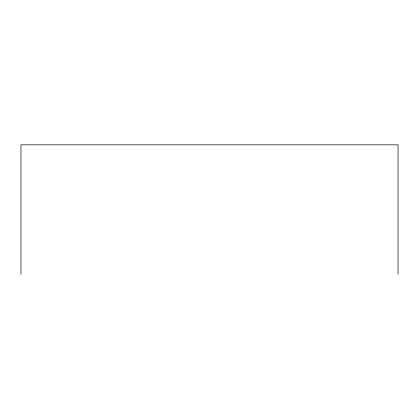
<?xml version="1.0" encoding="UTF-8"?>
<svg xmlns="http://www.w3.org/2000/svg" width="419" height="419" viewBox="0 0 419 419"><rect width="100%" height="100%" fill="white"/><g stroke="black" fill="none" stroke-linecap="round" stroke-linejoin="round"><path stroke-width="0.63" d="M398.05 274.173L398.05 144.827L20.95 144.827L20.95 274.173"/></g></svg>
